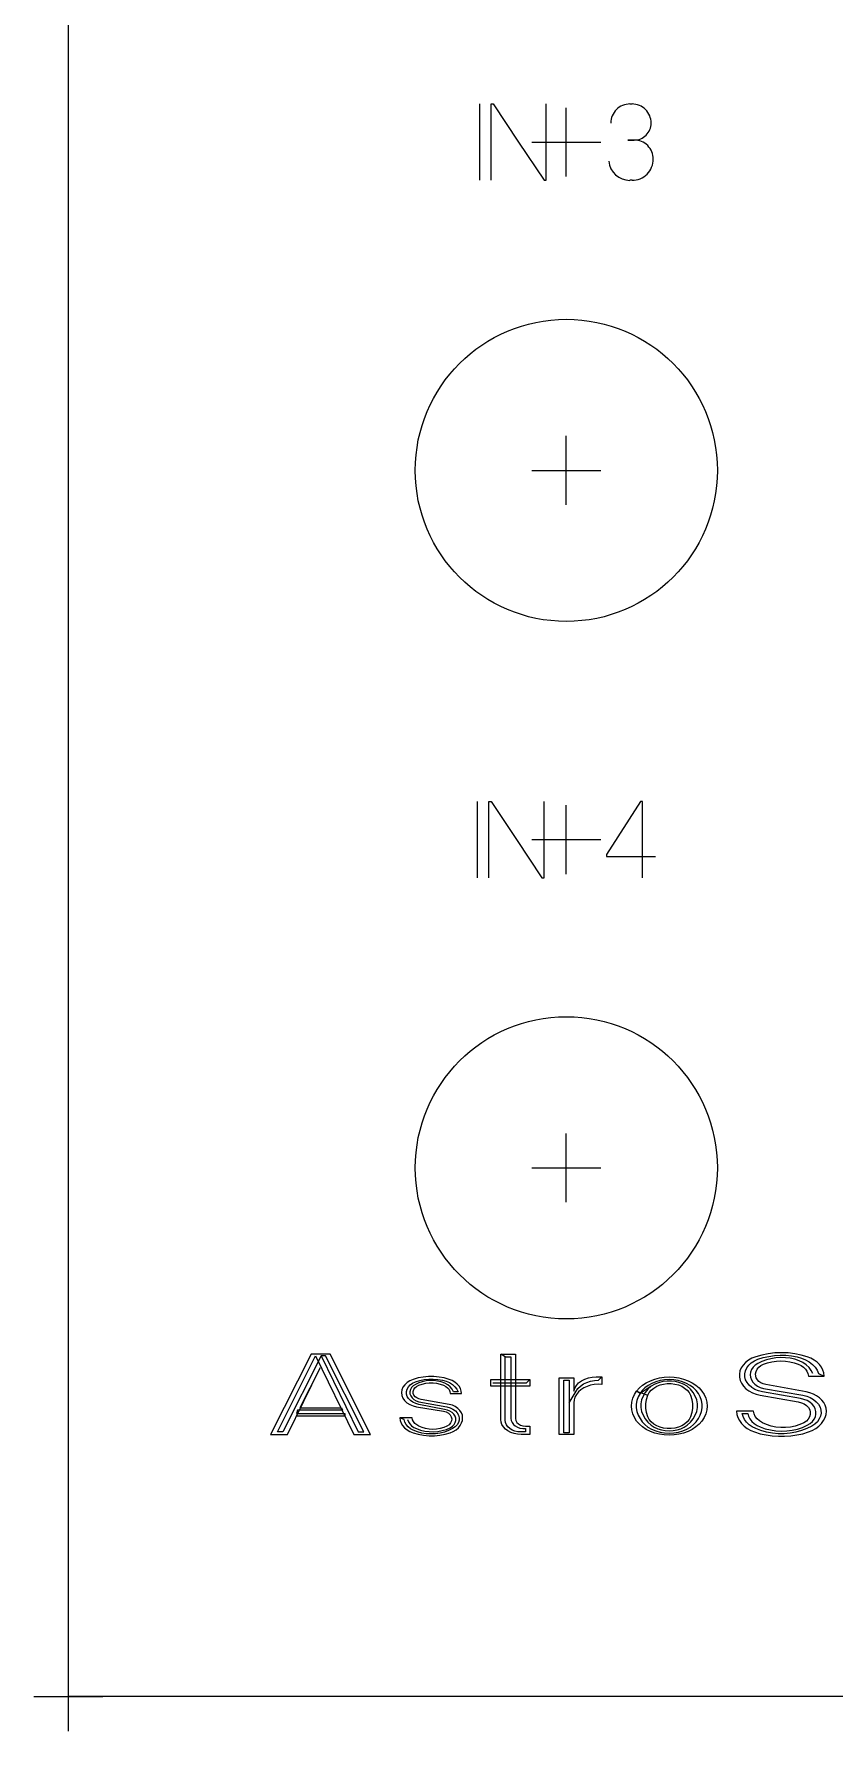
# Model space of a CAD drawing. Header units: inches. Extents: x -0.04 to 2.12, y -0.04 to 8.75.
# Drawn here: x -0.043 to 0.948, y -0.043 to 2.058 of the extents above; entities that cross this region are included whole.
import ezdxf

# ---------------------------------------------------------------- set-up
doc = ezdxf.new("R2010")
doc.units = ezdxf.units.IN
doc.header["$MEASUREMENT"] = 0
for name, color, linetype in [('Contour', 7, 'CONTINUOUS'), ('Engraving', 7, 'CONTINUOUS'), ('Reference_points', 1, 'CONTINUOUS')]:
    doc.layers.add(name, color=color, linetype=linetype)

msp = doc.modelspace()

# ---------------------------------------------------------------- linework, layer by layer
at = {"layer": 'Contour', "color": 7, "linetype": 'CONTINUOUS'}
for p, q in [((0, 0), (0, 8.75)), ((2.12, 0), (0, 0))]:
    msp.add_line(p, q, dxfattribs=at)
for centre in [(0.61646, 1.51795), (0.61646, 0.65457)]:
    msp.add_circle(centre, 0.18701, dxfattribs=at)
at = {"layer": 'Engraving', "color": 254, "linetype": 'CONTINUOUS'}
for p, q in [((0.50887, 1.9715), (0.50887, 1.92425)), ((0.52332, 1.92425), (0.52332, 1.9715)), ((0.52332, 1.9715), (0.52594, 1.9715)), ((0.52594, 1.9715), (0.55744, 1.92425)), ((0.59156, 1.92425), (0.59156, 1.9715)), ((0.69524, 1.9715), (0.69786, 1.9715)), ((0.50887, 1.92425), (0.50887, 1.87701)), ((0.52332, 1.87701), (0.52332, 1.92425)), ((0.55744, 1.92425), (0.58894, 1.87701)), ((0.59156, 1.87701), (0.59156, 1.92425)), ((0.70049, 1.92688), (0.69261, 1.92688)), ((0.69261, 1.92688), (0.70049, 1.92688)), ((0.58894, 1.87701), (0.59156, 1.87701)), ((0.69786, 1.87701), (0.69524, 1.87701)), ((0.50623, 1.10811), (0.50623, 1.06087)), ((0.52068, 1.06087), (0.52068, 1.10811)), ((0.52068, 1.10811), (0.52331, 1.10811)), ((0.52331, 1.10811), (0.5548, 1.06087)), ((0.58892, 1.06087), (0.58892, 1.10811)), ((0.70835, 1.10811), (0.66635, 1.04249)), ((0.71097, 1.10811), (0.70835, 1.10811)), ((0.71097, 1.06087), (0.71097, 1.10811)), ((0.50623, 1.06087), (0.50623, 1.01362)), ((0.52068, 1.01362), (0.52068, 1.06087)), ((0.5548, 1.06087), (0.5863, 1.01362)), ((0.58892, 1.01362), (0.58892, 1.06087)), ((0.71097, 1.01362), (0.71097, 1.06087)), ((0.66635, 1.04249), (0.66635, 1.03987)), ((0.66635, 1.03987), (0.72672, 1.03987)), ((0.5863, 1.01362), (0.58892, 1.01362)), ((0.30039, 0.4237), (0.25035, 0.32449)), ((0.25869, 0.32759), (0.30595, 0.42163)), ((0.3129, 0.42163), (0.26564, 0.32759)), ((0.32402, 0.4237), (0.30039, 0.4237)), ((0.30595, 0.42163), (0.35321, 0.32449)), ((0.3129, 0.42163), (0.35877, 0.32759)), ((0.31846, 0.42163), (0.3129, 0.42163)), ((0.36572, 0.32759), (0.31846, 0.42163)), ((0.37406, 0.32449), (0.32402, 0.4237)), ((0.54092, 0.4206), (0.53536, 0.4237)), ((0.53536, 0.4237), (0.55343, 0.4237)), ((0.53536, 0.34309), (0.53536, 0.4237)), ((0.54092, 0.4206), (0.54787, 0.4206)), ((0.54092, 0.34206), (0.54092, 0.4206)), ((0.54787, 0.4206), (0.54787, 0.34412)), ((0.55343, 0.4237), (0.55343, 0.34412)), ((0.85092, 0.4206), (0.84628, 0.41875)), ((0.8586, 0.42279), (0.85092, 0.4206)), ((0.86654, 0.42438), (0.8586, 0.42279)), ((0.86025, 0.41959), (0.86707, 0.42116)), ((0.87467, 0.42533), (0.86654, 0.42438)), ((0.86707, 0.42116), (0.87408, 0.42217)), ((0.87408, 0.42217), (0.88119, 0.42262)), ((0.88289, 0.42565), (0.87467, 0.42533)), ((0.88119, 0.42262), (0.88833, 0.42251)), ((0.8911, 0.42533), (0.88289, 0.42565)), ((0.88833, 0.42251), (0.8954, 0.42183)), ((0.89923, 0.42438), (0.8911, 0.42533)), ((0.8954, 0.42183), (0.90235, 0.4206)), ((0.90718, 0.42279), (0.89923, 0.42438)), ((0.90235, 0.4206), (0.9077, 0.41909)), ((0.91486, 0.4206), (0.90718, 0.42279)), ((0.91932, 0.41885), (0.91486, 0.4206)), ((0.2712, 0.32449), (0.31151, 0.40717)), ((0.31151, 0.40717), (0.28649, 0.35756)), ((0.83151, 0.40313), (0.83074, 0.39926)), ((0.83074, 0.39926), (0.83079, 0.39535)), ((0.83307, 0.40687), (0.83151, 0.40313)), ((0.8354, 0.41038), (0.83307, 0.40687)), ((0.83842, 0.41358), (0.8354, 0.41038)), ((0.83741, 0.39966), (0.83821, 0.40337)), ((0.83748, 0.3959), (0.83741, 0.39966)), ((0.83821, 0.40337), (0.83987, 0.40692)), ((0.84208, 0.41639), (0.83842, 0.41358)), ((0.83987, 0.40692), (0.84233, 0.4102)), ((0.84628, 0.41875), (0.84208, 0.41639)), ((0.84233, 0.4102), (0.84553, 0.41312)), ((0.84467, 0.40167), (0.84421, 0.39847)), ((0.8459, 0.40475), (0.84467, 0.40167)), ((0.84553, 0.41312), (0.84935, 0.41557)), ((0.84787, 0.40762), (0.8459, 0.40475)), ((0.85049, 0.41017), (0.84787, 0.40762)), ((0.84935, 0.41557), (0.8537, 0.4175)), ((0.8537, 0.41233), (0.85049, 0.41017)), ((0.85074, 0.39969), (0.85135, 0.40252)), ((0.85092, 0.39683), (0.85074, 0.39969)), ((0.85135, 0.40252), (0.85272, 0.4052)), ((0.85272, 0.4052), (0.85478, 0.40762)), ((0.8537, 0.4175), (0.86025, 0.41959)), ((0.85874, 0.4148), (0.8537, 0.41233)), ((0.85478, 0.40762), (0.85746, 0.40968)), ((0.85746, 0.40968), (0.86065, 0.4113)), ((0.86415, 0.41679), (0.85874, 0.4148)), ((0.86065, 0.4113), (0.8657, 0.41315)), ((0.86985, 0.41827), (0.86415, 0.41679)), ((0.8657, 0.41315), (0.87104, 0.4145)), ((0.87576, 0.41921), (0.86985, 0.41827)), ((0.87104, 0.4145), (0.87657, 0.41531)), ((0.88177, 0.41961), (0.87576, 0.41921)), ((0.87657, 0.41531), (0.88219, 0.41559)), ((0.8878, 0.41945), (0.88177, 0.41961)), ((0.88219, 0.41559), (0.88782, 0.41531)), ((0.89377, 0.41875), (0.8878, 0.41945)), ((0.88782, 0.41531), (0.89334, 0.4145)), ((0.89334, 0.4145), (0.89868, 0.41315)), ((0.89957, 0.4175), (0.89377, 0.41875)), ((0.89868, 0.41315), (0.90374, 0.4113)), ((0.90466, 0.41577), (0.89957, 0.4175)), ((0.90374, 0.4113), (0.90715, 0.4097)), ((0.90933, 0.41347), (0.90466, 0.41577)), ((0.90715, 0.4097), (0.91013, 0.40768)), ((0.9077, 0.41909), (0.9127, 0.417)), ((0.91348, 0.41067), (0.90933, 0.41347)), ((0.91013, 0.40768), (0.9126, 0.40531)), ((0.9126, 0.40531), (0.91447, 0.40266)), ((0.9127, 0.417), (0.91722, 0.41438)), ((0.91699, 0.40742), (0.91348, 0.41067)), ((0.91447, 0.40266), (0.9157, 0.3998)), ((0.9157, 0.3998), (0.91625, 0.39683)), ((0.91979, 0.40382), (0.91699, 0.40742)), ((0.91722, 0.41438), (0.92117, 0.41129)), ((0.9234, 0.41665), (0.91932, 0.41885)), ((0.92181, 0.39993), (0.91979, 0.40382)), ((0.92117, 0.41129), (0.92445, 0.4078)), ((0.92701, 0.41402), (0.9234, 0.41665)), ((0.92445, 0.4078), (0.927, 0.40399)), ((0.927, 0.40399), (0.92876, 0.39993)), ((0.93006, 0.41103), (0.92701, 0.41402)), ((0.92876, 0.39993), (0.93571, 0.39683)), ((0.93251, 0.40775), (0.93006, 0.41103)), ((0.93428, 0.40424), (0.93251, 0.40775)), ((0.93536, 0.40057), (0.93428, 0.40424)), ((0.93571, 0.39683), (0.93536, 0.40057)), ((0.41293, 0.3797), (0.41246, 0.37626)), ((0.41427, 0.38301), (0.41293, 0.3797)), ((0.41642, 0.38606), (0.41427, 0.38301)), ((0.41933, 0.38876), (0.41642, 0.38606)), ((0.41859, 0.3776), (0.41938, 0.38058)), ((0.42286, 0.391), (0.41933, 0.38876)), ((0.41938, 0.38058), (0.42097, 0.38338)), ((0.42097, 0.38338), (0.42328, 0.38588)), ((0.42347, 0.38004), (0.42281, 0.37739)), ((0.42691, 0.3927), (0.42286, 0.391)), ((0.42328, 0.38588), (0.42623, 0.38798)), ((0.42489, 0.38251), (0.42347, 0.38004)), ((0.427, 0.3847), (0.42489, 0.38251)), ((0.42623, 0.38798), (0.42969, 0.3896)), ((0.42683, 0.37758), (0.42755, 0.37998)), ((0.43303, 0.39441), (0.42691, 0.3927)), ((0.42969, 0.3865), (0.427, 0.3847)), ((0.42755, 0.37998), (0.42902, 0.38217)), ((0.42902, 0.38217), (0.43117, 0.38404)), ((0.42969, 0.3896), (0.43496, 0.39123)), ((0.43377, 0.38837), (0.42969, 0.3865)), ((0.43117, 0.38404), (0.43386, 0.38546)), ((0.43939, 0.39556), (0.43303, 0.39441)), ((0.43816, 0.38979), (0.43377, 0.38837)), ((0.43386, 0.38546), (0.43798, 0.38694)), ((0.43496, 0.39123), (0.44046, 0.39236)), ((0.43798, 0.38694), (0.44235, 0.38794)), ((0.44278, 0.39075), (0.43816, 0.38979)), ((0.44588, 0.39614), (0.43939, 0.39556)), ((0.44046, 0.39236), (0.44611, 0.39297)), ((0.44235, 0.38794), (0.44687, 0.38844)), ((0.44754, 0.39121), (0.44278, 0.39075)), ((0.45242, 0.39614), (0.44588, 0.39614)), ((0.44611, 0.39297), (0.45181, 0.39306)), ((0.44687, 0.38844), (0.45144, 0.38844)), ((0.45233, 0.39117), (0.44754, 0.39121)), ((0.45144, 0.38844), (0.45595, 0.38794)), ((0.45181, 0.39306), (0.45749, 0.39262)), ((0.45707, 0.39063), (0.45233, 0.39117)), ((0.45891, 0.39556), (0.45242, 0.39614)), ((0.45595, 0.38794), (0.46032, 0.38694)), ((0.46166, 0.3896), (0.45707, 0.39063)), ((0.45749, 0.39262), (0.46305, 0.39166)), ((0.46527, 0.39441), (0.45891, 0.39556)), ((0.46032, 0.38694), (0.46444, 0.38546)), ((0.46586, 0.38806), (0.46166, 0.3896)), ((0.46305, 0.39166), (0.46756, 0.39044)), ((0.46444, 0.38546), (0.46721, 0.38402)), ((0.47139, 0.3927), (0.46527, 0.39441)), ((0.46961, 0.38597), (0.46586, 0.38806)), ((0.46721, 0.38402), (0.46952, 0.38217)), ((0.46756, 0.39044), (0.47171, 0.38866)), ((0.46952, 0.38217), (0.47127, 0.38001)), ((0.47278, 0.3834), (0.46961, 0.38597)), ((0.47127, 0.38001), (0.47237, 0.37763)), ((0.47513, 0.39119), (0.47139, 0.3927)), ((0.47171, 0.38866), (0.47539, 0.38637)), ((0.47525, 0.38044), (0.47278, 0.3834)), ((0.47847, 0.38924), (0.47513, 0.39119)), ((0.47695, 0.37719), (0.47525, 0.38044)), ((0.47539, 0.38637), (0.47847, 0.38363)), ((0.48134, 0.3869), (0.47847, 0.38924)), ((0.47847, 0.38363), (0.48087, 0.38055)), ((0.48087, 0.38055), (0.48251, 0.37719)), ((0.48365, 0.38425), (0.48134, 0.3869)), ((0.48534, 0.38135), (0.48365, 0.38425)), ((0.48636, 0.37828), (0.48534, 0.38135)), ((0.48668, 0.37513), (0.48636, 0.37828)), ((0.52285, 0.38443), (0.52285, 0.3927)), ((0.52285, 0.3927), (0.5715, 0.3927)), ((0.5715, 0.38443), (0.52285, 0.38443)), ((0.52563, 0.38856), (0.56733, 0.38856)), ((0.56733, 0.38856), (0.5715, 0.3927)), ((0.5715, 0.3927), (0.5715, 0.38443)), ((0.60764, 0.32449), (0.60764, 0.39476)), ((0.60764, 0.39476), (0.62571, 0.39476)), ((0.6132, 0.32656), (0.6132, 0.39166)), ((0.6132, 0.39166), (0.62015, 0.39166)), ((0.62015, 0.39166), (0.62015, 0.32656)), ((0.62015, 0.39166), (0.62015, 0.36376)), ((0.62015, 0.36376), (0.62849, 0.37823)), ((0.62571, 0.39476), (0.62571, 0.37823)), ((0.62571, 0.37823), (0.62692, 0.3818)), ((0.62692, 0.3818), (0.62895, 0.38517)), ((0.62849, 0.37823), (0.63087, 0.3815)), ((0.62895, 0.38517), (0.63176, 0.38821)), ((0.63087, 0.3815), (0.63395, 0.38444)), ((0.6345, 0.37984), (0.63142, 0.37711)), ((0.63176, 0.38821), (0.63524, 0.39084)), ((0.63395, 0.38444), (0.63764, 0.38696)), ((0.63811, 0.38217), (0.6345, 0.37984)), ((0.63524, 0.39084), (0.63928, 0.39297)), ((0.63764, 0.38696), (0.64184, 0.38899)), ((0.64216, 0.38406), (0.63811, 0.38217)), ((0.63928, 0.39297), (0.64377, 0.39453)), ((0.64184, 0.38899), (0.64643, 0.39047)), ((0.64656, 0.38546), (0.64216, 0.38406)), ((0.64377, 0.39453), (0.64857, 0.39549)), ((0.64643, 0.39047), (0.65129, 0.39137)), ((0.6511, 0.38635), (0.64656, 0.38546)), ((0.64857, 0.39549), (0.65351, 0.3958)), ((0.65577, 0.3867), (0.6511, 0.38635)), ((0.65129, 0.39137), (0.65629, 0.39166)), ((0.65351, 0.3958), (0.66046, 0.3958)), ((0.66046, 0.3865), (0.65577, 0.3867)), ((0.65629, 0.39166), (0.66046, 0.3958)), ((0.66046, 0.3958), (0.66046, 0.3865)), ((0.70074, 0.37385), (0.70355, 0.37823)), ((0.70355, 0.37823), (0.7069, 0.38202)), ((0.70772, 0.37513), (0.70355, 0.37823)), ((0.70355, 0.37823), (0.71745, 0.37306)), ((0.7069, 0.38202), (0.7109, 0.38546)), ((0.72162, 0.38443), (0.70772, 0.37513)), ((0.71042, 0.37884), (0.70772, 0.37513)), ((0.71381, 0.38223), (0.71042, 0.37884)), ((0.7109, 0.38546), (0.71547, 0.38847)), ((0.71781, 0.38522), (0.71381, 0.38223)), ((0.7175, 0.38066), (0.71411, 0.37651)), ((0.71547, 0.38847), (0.72053, 0.39101)), ((0.72162, 0.38443), (0.7175, 0.38066)), ((0.72235, 0.38776), (0.71781, 0.38522)), ((0.71919, 0.37629), (0.72165, 0.37926)), ((0.72053, 0.39101), (0.726, 0.39303)), ((0.72596, 0.38678), (0.72162, 0.38443)), ((0.72165, 0.37926), (0.72474, 0.38188)), ((0.72733, 0.38979), (0.72235, 0.38776)), ((0.72474, 0.38188), (0.72839, 0.38407)), ((0.73075, 0.3886), (0.72596, 0.38678)), ((0.726, 0.39303), (0.73178, 0.3945)), ((0.73265, 0.39127), (0.72733, 0.38979)), ((0.72839, 0.38407), (0.73248, 0.38577)), ((0.73586, 0.38984), (0.73075, 0.3886)), ((0.73178, 0.3945), (0.73777, 0.39539)), ((0.73248, 0.38577), (0.7369, 0.38693)), ((0.73819, 0.39217), (0.73265, 0.39127)), ((0.74117, 0.39047), (0.73586, 0.38984)), ((0.7369, 0.38693), (0.74152, 0.38752)), ((0.73777, 0.39539), (0.74386, 0.39569)), ((0.74386, 0.39248), (0.73819, 0.39217)), ((0.74655, 0.39047), (0.74117, 0.39047)), ((0.74152, 0.38752), (0.7462, 0.38752)), ((0.74386, 0.39569), (0.74995, 0.39539)), ((0.74952, 0.39217), (0.74386, 0.39248)), ((0.7462, 0.38752), (0.75082, 0.38693)), ((0.75186, 0.38984), (0.74655, 0.39047)), ((0.75507, 0.39127), (0.74952, 0.39217)), ((0.74995, 0.39539), (0.75594, 0.3945)), ((0.75082, 0.38693), (0.75524, 0.38577)), ((0.75697, 0.3886), (0.75186, 0.38984)), ((0.76039, 0.38979), (0.75507, 0.39127)), ((0.75524, 0.38577), (0.75933, 0.38407)), ((0.75594, 0.3945), (0.76172, 0.39303)), ((0.76176, 0.38678), (0.75697, 0.3886)), ((0.75933, 0.38407), (0.76298, 0.38188)), ((0.76537, 0.38776), (0.76039, 0.38979)), ((0.76172, 0.39303), (0.76719, 0.39101)), ((0.7661, 0.38443), (0.76176, 0.38678)), ((0.76298, 0.38188), (0.76607, 0.37926)), ((0.76991, 0.38522), (0.76537, 0.38776)), ((0.76607, 0.37926), (0.76852, 0.37629)), ((0.77021, 0.38066), (0.7661, 0.38443)), ((0.76719, 0.39101), (0.77225, 0.38847)), ((0.77391, 0.38223), (0.76991, 0.38522)), ((0.7736, 0.37651), (0.77021, 0.38066)), ((0.77225, 0.38847), (0.77682, 0.38546)), ((0.7773, 0.37884), (0.77391, 0.38223)), ((0.77682, 0.38546), (0.78081, 0.38202)), ((0.78, 0.37513), (0.7773, 0.37884)), ((0.78081, 0.38202), (0.78417, 0.37823)), ((0.78417, 0.37823), (0.78698, 0.37385)), ((0.83079, 0.39535), (0.83165, 0.39149)), ((0.83165, 0.39149), (0.8333, 0.38778)), ((0.8333, 0.38778), (0.83571, 0.3843)), ((0.83571, 0.3843), (0.83882, 0.38114)), ((0.83843, 0.39221), (0.83748, 0.3959)), ((0.84023, 0.38869), (0.83843, 0.39221)), ((0.83882, 0.38114), (0.84254, 0.37837)), ((0.84283, 0.38547), (0.84023, 0.38869)), ((0.84254, 0.37837), (0.8468, 0.37607)), ((0.84614, 0.38263), (0.84283, 0.38547)), ((0.84421, 0.39847), (0.84453, 0.39526)), ((0.84453, 0.39526), (0.84562, 0.39215)), ((0.84562, 0.39215), (0.84746, 0.38924)), ((0.85006, 0.38025), (0.84614, 0.38263)), ((0.84746, 0.38924), (0.84997, 0.38662)), ((0.84997, 0.38662), (0.85307, 0.38438)), ((0.85448, 0.37843), (0.85006, 0.38025)), ((0.85169, 0.39444), (0.85092, 0.39683)), ((0.85308, 0.39221), (0.85169, 0.39444)), ((0.85307, 0.38438), (0.85667, 0.3826)), ((0.85504, 0.39024), (0.85308, 0.39221)), ((0.85926, 0.37719), (0.85448, 0.37843)), ((0.85748, 0.38858), (0.85504, 0.39024)), ((0.85667, 0.3826), (0.86065, 0.38133)), ((0.86031, 0.38732), (0.85748, 0.38858)), ((0.86343, 0.3865), (0.86031, 0.38732)), ((0.86065, 0.38133), (0.9093, 0.37306)), ((0.91347, 0.37719), (0.86343, 0.3865)), ((0.91625, 0.39683), (0.93571, 0.39683)), ((0.28649, 0.35756), (0.33792, 0.35756)), ((0.33792, 0.35756), (0.33931, 0.35446)), ((0.41246, 0.37626), (0.41288, 0.37282)), ((0.41288, 0.37282), (0.41417, 0.3695)), ((0.41417, 0.3695), (0.41629, 0.36643)), ((0.41629, 0.36643), (0.41916, 0.36371)), ((0.41862, 0.37456), (0.41859, 0.3776)), ((0.41949, 0.37159), (0.41862, 0.37456)), ((0.41916, 0.36371), (0.42267, 0.36145)), ((0.42114, 0.36881), (0.41949, 0.37159)), ((0.42351, 0.36634), (0.42114, 0.36881)), ((0.42267, 0.36145), (0.42669, 0.35972)), ((0.42281, 0.37739), (0.42293, 0.3747)), ((0.42293, 0.3747), (0.42382, 0.3721)), ((0.42651, 0.36427), (0.42351, 0.36634)), ((0.42382, 0.3721), (0.42546, 0.3697)), ((0.42546, 0.3697), (0.42775, 0.36762)), ((0.43001, 0.3627), (0.42651, 0.36427)), ((0.42669, 0.35972), (0.43108, 0.35859)), ((0.42691, 0.37513), (0.42683, 0.37758)), ((0.4278, 0.37306), (0.42691, 0.37513)), ((0.42775, 0.36762), (0.4306, 0.36596)), ((0.42931, 0.37121), (0.4278, 0.37306)), ((0.43137, 0.36968), (0.42931, 0.37121)), ((0.43386, 0.36169), (0.43001, 0.3627)), ((0.4306, 0.36596), (0.43386, 0.36479)), ((0.43108, 0.35859), (0.46444, 0.35343)), ((0.43386, 0.36855), (0.43137, 0.36968)), ((0.43664, 0.36789), (0.43386, 0.36855)), ((0.43386, 0.36479), (0.46861, 0.35859)), ((0.46583, 0.35549), (0.43386, 0.36169)), ((0.47139, 0.36169), (0.43664, 0.36789)), ((0.46861, 0.35859), (0.47254, 0.35753)), ((0.4754, 0.36059), (0.47139, 0.36169)), ((0.47237, 0.37763), (0.47278, 0.37513)), ((0.47254, 0.35753), (0.4761, 0.35589)), ((0.47278, 0.37513), (0.48668, 0.37513)), ((0.47905, 0.35894), (0.4754, 0.36059)), ((0.48251, 0.37719), (0.47695, 0.37719)), ((0.48222, 0.3568), (0.47905, 0.35894)), ((0.62606, 0.36731), (0.62571, 0.36376)), ((0.62571, 0.36376), (0.62571, 0.32449)), ((0.62715, 0.37077), (0.62606, 0.36731)), ((0.62895, 0.37407), (0.62715, 0.37077)), ((0.63142, 0.37711), (0.62895, 0.37407)), ((0.69705, 0.35963), (0.69746, 0.36447)), ((0.69746, 0.35478), (0.69705, 0.35963)), ((0.69746, 0.36447), (0.6987, 0.36924)), ((0.6987, 0.36924), (0.70074, 0.37385)), ((0.70371, 0.36647), (0.7029, 0.36192)), ((0.7029, 0.36192), (0.7029, 0.35733)), ((0.7029, 0.35733), (0.70371, 0.35278)), ((0.70533, 0.3709), (0.70371, 0.36647)), ((0.70772, 0.37513), (0.70533, 0.3709)), ((0.70976, 0.36738), (0.70887, 0.36257)), ((0.70887, 0.36257), (0.70887, 0.35772)), ((0.70887, 0.35772), (0.70976, 0.35291)), ((0.71152, 0.37206), (0.70976, 0.36738)), ((0.71411, 0.37651), (0.71152, 0.37206)), ((0.71485, 0.36235), (0.71572, 0.36776)), ((0.71485, 0.3569), (0.71485, 0.36235)), ((0.71572, 0.36776), (0.71745, 0.37306)), ((0.71745, 0.37306), (0.71919, 0.37629)), ((0.76852, 0.37629), (0.77027, 0.37306)), ((0.77027, 0.37306), (0.77199, 0.36776)), ((0.77199, 0.36776), (0.77286, 0.36235)), ((0.77286, 0.36235), (0.77286, 0.3569)), ((0.7762, 0.37206), (0.7736, 0.37651)), ((0.77796, 0.36738), (0.7762, 0.37206)), ((0.77885, 0.36257), (0.77796, 0.36738)), ((0.77796, 0.35291), (0.77885, 0.35772)), ((0.77885, 0.35772), (0.77885, 0.36257)), ((0.78239, 0.3709), (0.78, 0.37513)), ((0.78401, 0.36647), (0.78239, 0.3709)), ((0.78482, 0.36192), (0.78401, 0.36647)), ((0.78401, 0.35278), (0.78482, 0.35733)), ((0.78482, 0.35733), (0.78482, 0.36192)), ((0.78698, 0.37385), (0.78902, 0.36924)), ((0.78902, 0.36924), (0.79026, 0.36447)), ((0.79026, 0.36447), (0.79067, 0.35963)), ((0.79067, 0.35963), (0.79026, 0.35478)), ((0.8468, 0.37607), (0.85148, 0.37429)), ((0.85148, 0.37429), (0.85648, 0.37306)), ((0.85648, 0.37306), (0.90374, 0.36479)), ((0.90652, 0.36893), (0.85926, 0.37719)), ((0.90374, 0.36479), (0.90753, 0.36379)), ((0.91069, 0.36791), (0.90652, 0.36893)), ((0.90753, 0.36379), (0.91097, 0.36223)), ((0.9093, 0.37306), (0.91412, 0.37191)), ((0.91456, 0.36636), (0.91069, 0.36791)), ((0.91097, 0.36223), (0.91391, 0.36018)), ((0.91809, 0.37608), (0.91347, 0.37719)), ((0.91391, 0.36018), (0.91621, 0.35773)), ((0.91412, 0.37191), (0.9186, 0.37016)), ((0.918, 0.36432), (0.91456, 0.36636)), ((0.91621, 0.35773), (0.9178, 0.35498)), ((0.92089, 0.36186), (0.918, 0.36432)), ((0.92244, 0.37447), (0.91809, 0.37608)), ((0.9186, 0.37016), (0.9226, 0.36786)), ((0.92316, 0.35906), (0.92089, 0.36186)), ((0.92642, 0.3724), (0.92244, 0.37447)), ((0.9226, 0.36786), (0.926, 0.36507)), ((0.92472, 0.35601), (0.92316, 0.35906)), ((0.926, 0.36507), (0.9287, 0.36189)), ((0.92995, 0.36991), (0.92642, 0.3724)), ((0.9287, 0.36189), (0.93061, 0.3584)), ((0.93294, 0.36707), (0.92995, 0.36991)), ((0.93061, 0.3584), (0.93168, 0.35472)), ((0.93534, 0.36393), (0.93294, 0.36707)), ((0.93708, 0.36055), (0.93534, 0.36393)), ((0.93814, 0.35703), (0.93708, 0.36055)), ((0.28371, 0.35446), (0.28232, 0.35032)), ((0.28232, 0.35032), (0.34209, 0.35032)), ((0.34209, 0.34722), (0.28232, 0.34722)), ((0.33931, 0.35446), (0.28371, 0.35446)), ((0.34209, 0.35032), (0.34209, 0.34722)), ((0.41579, 0.34309), (0.41023, 0.34516)), ((0.41023, 0.34516), (0.41069, 0.34181)), ((0.42552, 0.34516), (0.41023, 0.34516)), ((0.41069, 0.34181), (0.41187, 0.33856)), ((0.41187, 0.33856), (0.41375, 0.33549)), ((0.41663, 0.33989), (0.41579, 0.34309)), ((0.41822, 0.33686), (0.41663, 0.33989)), ((0.42052, 0.33408), (0.41822, 0.33686)), ((0.41996, 0.34309), (0.42096, 0.34028)), ((0.42096, 0.34028), (0.42264, 0.33765)), ((0.42264, 0.33765), (0.42494, 0.33529)), ((0.42612, 0.34271), (0.42552, 0.34516)), ((0.42731, 0.34038), (0.42612, 0.34271)), ((0.42903, 0.33824), (0.42731, 0.34038)), ((0.43124, 0.33637), (0.42903, 0.33824)), ((0.43386, 0.33482), (0.43124, 0.33637)), ((0.46444, 0.35343), (0.46769, 0.35241)), ((0.46927, 0.35471), (0.46583, 0.35549)), ((0.46769, 0.35241), (0.47049, 0.35083)), ((0.47124, 0.33656), (0.46861, 0.33482)), ((0.47242, 0.35342), (0.46927, 0.35471)), ((0.47049, 0.35083), (0.47268, 0.34878)), ((0.47321, 0.33873), (0.47124, 0.33656)), ((0.47513, 0.35167), (0.47242, 0.35342)), ((0.47268, 0.34878), (0.47411, 0.34639)), ((0.47438, 0.3412), (0.47321, 0.33873)), ((0.47411, 0.34639), (0.47468, 0.34381)), ((0.47468, 0.34381), (0.47438, 0.3412)), ((0.47729, 0.34953), (0.47513, 0.35167)), ((0.47543, 0.33456), (0.47752, 0.33674)), ((0.4761, 0.35589), (0.47912, 0.35375)), ((0.47881, 0.3471), (0.47729, 0.34953)), ((0.47752, 0.33674), (0.47895, 0.3392)), ((0.48116, 0.33629), (0.47868, 0.33379)), ((0.4796, 0.34449), (0.47881, 0.3471)), ((0.47895, 0.3392), (0.47965, 0.34182)), ((0.47912, 0.35375), (0.48149, 0.35119)), ((0.47965, 0.34182), (0.4796, 0.34449)), ((0.48291, 0.33912), (0.48116, 0.33629)), ((0.48149, 0.35119), (0.48311, 0.34832)), ((0.48478, 0.35426), (0.48222, 0.3568)), ((0.48383, 0.34215), (0.48291, 0.33912)), ((0.48311, 0.34832), (0.4839, 0.34526)), ((0.4839, 0.34526), (0.48383, 0.34215)), ((0.48666, 0.3514), (0.48478, 0.35426)), ((0.48515, 0.33564), (0.48681, 0.33868)), ((0.48776, 0.34833), (0.48666, 0.3514)), ((0.48681, 0.33868), (0.48779, 0.34188)), ((0.48807, 0.34516), (0.48776, 0.34833)), ((0.48779, 0.34188), (0.48807, 0.34516)), ((0.53572, 0.33985), (0.53536, 0.34309)), ((0.53683, 0.33671), (0.53572, 0.33985)), ((0.53867, 0.33377), (0.53683, 0.33671)), ((0.54127, 0.33923), (0.54092, 0.34206)), ((0.54237, 0.33651), (0.54127, 0.33923)), ((0.54417, 0.334), (0.54237, 0.33651)), ((0.54787, 0.34412), (0.54821, 0.34157)), ((0.54821, 0.34157), (0.54925, 0.33912)), ((0.54925, 0.33912), (0.55094, 0.33689)), ((0.55094, 0.33689), (0.55322, 0.33496)), ((0.55343, 0.34412), (0.55384, 0.34171)), ((0.55384, 0.34171), (0.55508, 0.33946)), ((0.55508, 0.33946), (0.55707, 0.33753)), ((0.55707, 0.33753), (0.55967, 0.33605)), ((0.6987, 0.35002), (0.69746, 0.35478)), ((0.70074, 0.34541), (0.6987, 0.35002)), ((0.70355, 0.34102), (0.70074, 0.34541)), ((0.7069, 0.33723), (0.70355, 0.34102)), ((0.70371, 0.35278), (0.70533, 0.34835)), ((0.70533, 0.34835), (0.70772, 0.34412)), ((0.7109, 0.3338), (0.7069, 0.33723)), ((0.70772, 0.34412), (0.7103, 0.3403)), ((0.70976, 0.35291), (0.71152, 0.34823)), ((0.7103, 0.3403), (0.71361, 0.33679)), ((0.71152, 0.34823), (0.71411, 0.34378)), ((0.71361, 0.33679), (0.71758, 0.33369)), ((0.71411, 0.34378), (0.7175, 0.33963)), ((0.71572, 0.35149), (0.71485, 0.3569)), ((0.71745, 0.34619), (0.71572, 0.35149)), ((0.71919, 0.34296), (0.71745, 0.34619)), ((0.7175, 0.33963), (0.72162, 0.33586)), ((0.72165, 0.33999), (0.71919, 0.34296)), ((0.72474, 0.33737), (0.72165, 0.33999)), ((0.72839, 0.33518), (0.72474, 0.33737)), ((0.76298, 0.33737), (0.75933, 0.33518)), ((0.76607, 0.33999), (0.76298, 0.33737)), ((0.76852, 0.34296), (0.76607, 0.33999)), ((0.7661, 0.33586), (0.77021, 0.33963)), ((0.77027, 0.34619), (0.76852, 0.34296)), ((0.77014, 0.33369), (0.77411, 0.33679)), ((0.77021, 0.33963), (0.7736, 0.34378)), ((0.77199, 0.35149), (0.77027, 0.34619)), ((0.77286, 0.3569), (0.77199, 0.35149)), ((0.7736, 0.34378), (0.7762, 0.34823)), ((0.77411, 0.33679), (0.77742, 0.3403)), ((0.7762, 0.34823), (0.77796, 0.35291)), ((0.78081, 0.33723), (0.77682, 0.3338)), ((0.77742, 0.3403), (0.78, 0.34412)), ((0.78, 0.34412), (0.78239, 0.34835)), ((0.78417, 0.34102), (0.78081, 0.33723)), ((0.78239, 0.34835), (0.78401, 0.35278)), ((0.78698, 0.34541), (0.78417, 0.34102)), ((0.78902, 0.35002), (0.78698, 0.34541)), ((0.79026, 0.35478), (0.78902, 0.35002)), ((0.84814, 0.35343), (0.82729, 0.35343)), ((0.82729, 0.35343), (0.82768, 0.34939)), ((0.82768, 0.34939), (0.82884, 0.34544)), ((0.82884, 0.34544), (0.83074, 0.34165)), ((0.83074, 0.34165), (0.83334, 0.3381)), ((0.83334, 0.3381), (0.83659, 0.33485)), ((0.83534, 0.34656), (0.83424, 0.35032)), ((0.83424, 0.35032), (0.84119, 0.35032)), ((0.83718, 0.34296), (0.83534, 0.34656)), ((0.83972, 0.33961), (0.83718, 0.34296)), ((0.84291, 0.33657), (0.83972, 0.33961)), ((0.84119, 0.35032), (0.84218, 0.34694)), ((0.84218, 0.34694), (0.84387, 0.34371)), ((0.84667, 0.33392), (0.84291, 0.33657)), ((0.84387, 0.34371), (0.8462, 0.34071)), ((0.8462, 0.34071), (0.84913, 0.33802)), ((0.84887, 0.35003), (0.84814, 0.35343)), ((0.85042, 0.34678), (0.84887, 0.35003)), ((0.84913, 0.33802), (0.85258, 0.33569)), ((0.85271, 0.34379), (0.85042, 0.34678)), ((0.85569, 0.34115), (0.85271, 0.34379)), ((0.85926, 0.33896), (0.85569, 0.34115)), ((0.86446, 0.33662), (0.85926, 0.33896)), ((0.87005, 0.33483), (0.86446, 0.33662)), ((0.90548, 0.33662), (0.89989, 0.33483)), ((0.91069, 0.33896), (0.90548, 0.33662)), ((0.91367, 0.34097), (0.91069, 0.33896)), ((0.91604, 0.34339), (0.91367, 0.34097)), ((0.91486, 0.33586), (0.91825, 0.33793)), ((0.91769, 0.34612), (0.91604, 0.34339)), ((0.91855, 0.34905), (0.91769, 0.34612)), ((0.9178, 0.35498), (0.91859, 0.35204)), ((0.91825, 0.33793), (0.9211, 0.34042)), ((0.91859, 0.35204), (0.91855, 0.34905)), ((0.92417, 0.33735), (0.92042, 0.33482)), ((0.9211, 0.34042), (0.92331, 0.34324)), ((0.92331, 0.34324), (0.92481, 0.34631)), ((0.92728, 0.34032), (0.92417, 0.33735)), ((0.92553, 0.3528), (0.92472, 0.35601)), ((0.92481, 0.34631), (0.92556, 0.34953)), ((0.92556, 0.34953), (0.92553, 0.3528)), ((0.92964, 0.34365), (0.92728, 0.34032)), ((0.92918, 0.33485), (0.93243, 0.3381)), ((0.93119, 0.34723), (0.92964, 0.34365)), ((0.93188, 0.35096), (0.93119, 0.34723)), ((0.93168, 0.35472), (0.93188, 0.35096)), ((0.93243, 0.3381), (0.93503, 0.34165)), ((0.93503, 0.34165), (0.93693, 0.34544)), ((0.93693, 0.34544), (0.93809, 0.34939)), ((0.93809, 0.34939), (0.93849, 0.35343)), ((0.93849, 0.35343), (0.93814, 0.35703)), ((0.25035, 0.32449), (0.2712, 0.32449)), ((0.26564, 0.32759), (0.25869, 0.32759)), ((0.35321, 0.32449), (0.37406, 0.32449)), ((0.35877, 0.32759), (0.36572, 0.32759)), ((0.41375, 0.33549), (0.41626, 0.33269)), ((0.41626, 0.33269), (0.41935, 0.33022)), ((0.41935, 0.33022), (0.42293, 0.32816)), ((0.42345, 0.33165), (0.42052, 0.33408)), ((0.42293, 0.32816), (0.42691, 0.32656)), ((0.42691, 0.32966), (0.42345, 0.33165)), ((0.42494, 0.33529), (0.42779, 0.3333)), ((0.43202, 0.32771), (0.42691, 0.32966)), ((0.42691, 0.32656), (0.43321, 0.32473)), ((0.42779, 0.3333), (0.43108, 0.33172)), ((0.43108, 0.33172), (0.43602, 0.32995)), ((0.43744, 0.32629), (0.43202, 0.32771)), ((0.43321, 0.32473), (0.43976, 0.3235)), ((0.43784, 0.33307), (0.43386, 0.33482)), ((0.43602, 0.32995), (0.44124, 0.3287)), ((0.44306, 0.32541), (0.43744, 0.32629)), ((0.44213, 0.3318), (0.43784, 0.33307)), ((0.43976, 0.3235), (0.44647, 0.32287)), ((0.44124, 0.3287), (0.44664, 0.32799)), ((0.44663, 0.33102), (0.44213, 0.3318)), ((0.44879, 0.32508), (0.44306, 0.32541)), ((0.44647, 0.32287), (0.45322, 0.32287)), ((0.45124, 0.33075), (0.44663, 0.33102)), ((0.44664, 0.32799), (0.45213, 0.32784)), ((0.45452, 0.32533), (0.44879, 0.32508)), ((0.45584, 0.33102), (0.45124, 0.33075)), ((0.45213, 0.32784), (0.45758, 0.32826)), ((0.45322, 0.32287), (0.45993, 0.3235)), ((0.46017, 0.32613), (0.45452, 0.32533)), ((0.46034, 0.3318), (0.45584, 0.33102)), ((0.45758, 0.32826), (0.46291, 0.32923)), ((0.45993, 0.3235), (0.46648, 0.32473)), ((0.46562, 0.32748), (0.46017, 0.32613)), ((0.46463, 0.33307), (0.46034, 0.3318)), ((0.46291, 0.32923), (0.46801, 0.33074)), ((0.46861, 0.33482), (0.46463, 0.33307)), ((0.47078, 0.32936), (0.46562, 0.32748)), ((0.46648, 0.32473), (0.47278, 0.32656)), ((0.46801, 0.33074), (0.47278, 0.33276)), ((0.47556, 0.33172), (0.47078, 0.32936)), ((0.47278, 0.33276), (0.47543, 0.33456)), ((0.47278, 0.32656), (0.47658, 0.32823)), ((0.47868, 0.33379), (0.47556, 0.33172)), ((0.47658, 0.32823), (0.47996, 0.33034)), ((0.47996, 0.33034), (0.48284, 0.33283)), ((0.48284, 0.33283), (0.48515, 0.33564)), ((0.54117, 0.33111), (0.53867, 0.33377)), ((0.54426, 0.32881), (0.54117, 0.33111)), ((0.54659, 0.3318), (0.54417, 0.334)), ((0.54784, 0.32695), (0.54426, 0.32881)), ((0.54954, 0.33), (0.54659, 0.3318)), ((0.5518, 0.32559), (0.54784, 0.32695)), ((0.55291, 0.32867), (0.54954, 0.33)), ((0.55602, 0.32476), (0.5518, 0.32559)), ((0.55657, 0.32785), (0.55291, 0.32867)), ((0.55322, 0.33496), (0.55599, 0.33343)), ((0.55599, 0.33343), (0.55912, 0.33235)), ((0.56038, 0.32449), (0.55602, 0.32476)), ((0.56038, 0.32759), (0.55657, 0.32785)), ((0.55912, 0.33235), (0.56249, 0.33177)), ((0.55967, 0.33605), (0.56269, 0.33513)), ((0.56594, 0.32759), (0.56038, 0.32759)), ((0.5715, 0.32449), (0.56038, 0.32449)), ((0.56249, 0.33177), (0.56594, 0.33172)), ((0.56269, 0.33513), (0.56594, 0.33482)), ((0.56594, 0.33482), (0.5715, 0.33482)), ((0.56594, 0.33172), (0.56594, 0.32759)), ((0.5715, 0.33482), (0.5715, 0.32449)), ((0.62571, 0.32449), (0.60764, 0.32449)), ((0.62015, 0.32656), (0.6132, 0.32656)), ((0.71547, 0.33078), (0.7109, 0.3338)), ((0.72053, 0.32824), (0.71547, 0.33078)), ((0.71758, 0.33369), (0.72211, 0.33105)), ((0.726, 0.32622), (0.72053, 0.32824)), ((0.72162, 0.33586), (0.72539, 0.3335)), ((0.72211, 0.33105), (0.72712, 0.32894)), ((0.72539, 0.3335), (0.7296, 0.3316)), ((0.73178, 0.32475), (0.726, 0.32622)), ((0.72712, 0.32894), (0.7325, 0.32739)), ((0.73248, 0.33348), (0.72839, 0.33518)), ((0.7296, 0.3316), (0.73416, 0.33022)), ((0.73777, 0.32386), (0.73178, 0.32475)), ((0.7369, 0.33232), (0.73248, 0.33348)), ((0.7325, 0.32739), (0.73812, 0.32646)), ((0.73416, 0.33022), (0.73895, 0.32937)), ((0.74152, 0.33173), (0.7369, 0.33232)), ((0.74386, 0.32356), (0.73777, 0.32386)), ((0.73812, 0.32646), (0.74386, 0.32614)), ((0.73895, 0.32937), (0.74386, 0.32909)), ((0.7462, 0.33173), (0.74152, 0.33173)), ((0.74386, 0.32909), (0.74877, 0.32937)), ((0.74386, 0.32614), (0.7496, 0.32646)), ((0.74995, 0.32386), (0.74386, 0.32356)), ((0.75082, 0.33232), (0.7462, 0.33173)), ((0.74877, 0.32937), (0.75356, 0.33022)), ((0.7496, 0.32646), (0.75522, 0.32739)), ((0.75594, 0.32475), (0.74995, 0.32386)), ((0.75524, 0.33348), (0.75082, 0.33232)), ((0.75356, 0.33022), (0.75812, 0.3316)), ((0.75522, 0.32739), (0.76059, 0.32894)), ((0.75933, 0.33518), (0.75524, 0.33348)), ((0.76172, 0.32622), (0.75594, 0.32475)), ((0.75812, 0.3316), (0.76233, 0.3335)), ((0.76059, 0.32894), (0.7656, 0.33105)), ((0.76719, 0.32824), (0.76172, 0.32622)), ((0.76233, 0.3335), (0.7661, 0.33586)), ((0.7656, 0.33105), (0.77014, 0.33369)), ((0.77225, 0.33078), (0.76719, 0.32824)), ((0.77682, 0.3338), (0.77225, 0.33078)), ((0.83659, 0.33485), (0.84043, 0.33198)), ((0.84043, 0.33198), (0.84477, 0.32955)), ((0.84477, 0.32955), (0.84953, 0.32759)), ((0.85092, 0.33172), (0.84667, 0.33392)), ((0.84953, 0.32759), (0.85661, 0.32545)), ((0.85748, 0.3292), (0.85092, 0.33172)), ((0.85258, 0.33569), (0.85648, 0.33379)), ((0.85648, 0.33379), (0.86265, 0.33161)), ((0.85661, 0.32545), (0.86394, 0.32383)), ((0.8644, 0.32728), (0.85748, 0.3292)), ((0.86265, 0.33161), (0.86913, 0.33001)), ((0.86394, 0.32383), (0.87145, 0.32274)), ((0.87158, 0.32599), (0.8644, 0.32728)), ((0.86913, 0.33001), (0.87583, 0.32901)), ((0.87591, 0.33362), (0.87005, 0.33483)), ((0.87145, 0.32274), (0.87906, 0.32219)), ((0.87892, 0.32534), (0.87158, 0.32599)), ((0.87583, 0.32901), (0.88264, 0.32863)), ((0.88193, 0.33301), (0.87591, 0.33362)), ((0.88631, 0.32534), (0.87892, 0.32534)), ((0.87906, 0.32219), (0.88671, 0.32219)), ((0.88801, 0.33301), (0.88193, 0.33301)), ((0.88264, 0.32863), (0.88947, 0.32887)), ((0.89364, 0.32599), (0.88631, 0.32534)), ((0.88671, 0.32219), (0.89432, 0.32274)), ((0.89404, 0.33362), (0.88801, 0.33301)), ((0.88947, 0.32887), (0.8962, 0.32973)), ((0.90082, 0.32729), (0.89364, 0.32599)), ((0.89989, 0.33483), (0.89404, 0.33362)), ((0.89432, 0.32274), (0.90183, 0.32383)), ((0.8962, 0.32973), (0.90274, 0.3312)), ((0.90774, 0.32922), (0.90082, 0.32729)), ((0.90183, 0.32383), (0.90916, 0.32545)), ((0.90274, 0.3312), (0.90899, 0.33325)), ((0.9143, 0.33174), (0.90774, 0.32922)), ((0.90899, 0.33325), (0.91486, 0.33586)), ((0.90916, 0.32545), (0.91625, 0.32759)), ((0.92042, 0.33482), (0.9143, 0.33174)), ((0.91625, 0.32759), (0.92101, 0.32955)), ((0.92101, 0.32955), (0.92535, 0.33198)), ((0.92535, 0.33198), (0.92918, 0.33485))]:
    msp.add_line(p, q, dxfattribs=at)
for centre, radius, start, end in [((0.69511, 1.948), 0.0235, 89.69622, 180.30378), ((0.69799, 1.948), 0.0235, -0.30378, 90.30378), ((0.7006, 1.94776), 0.02089, -90.30378, 0.30378), ((0.70061, 1.90338), 0.0235, -0.30378, 90.30378), ((0.69514, 1.90329), 0.02629, 185.81689, 270.20869), ((0.698, 1.90312), 0.02611, -90.30378, 0.30378)]:
    msp.add_arc(centre, radius, start, end, dxfattribs=at)
at = {"layer": 'Reference_points', "color": 1, "linetype": 'CONTINUOUS'}
for p, q in [((0.61646, 1.88157), (0.61646, 1.96693)), ((0.57378, 1.92425), (0.65913, 1.92425)), ((0.61646, 1.47528), (0.61646, 1.56063)), ((0.57378, 1.51795), (0.65913, 1.51795)), ((0.61646, 1.01819), (0.61646, 1.10354)), ((0.57378, 1.06087), (0.65913, 1.06087)), ((0.61646, 0.61189), (0.61646, 0.69724)), ((0.57378, 0.65457), (0.65913, 0.65457)), ((0, -0.04268), (0, 0.04268)), ((-0.04268, 0), (0.04268, 0))]:
    msp.add_line(p, q, dxfattribs=at)

doc.saveas('drawing.dxf')
